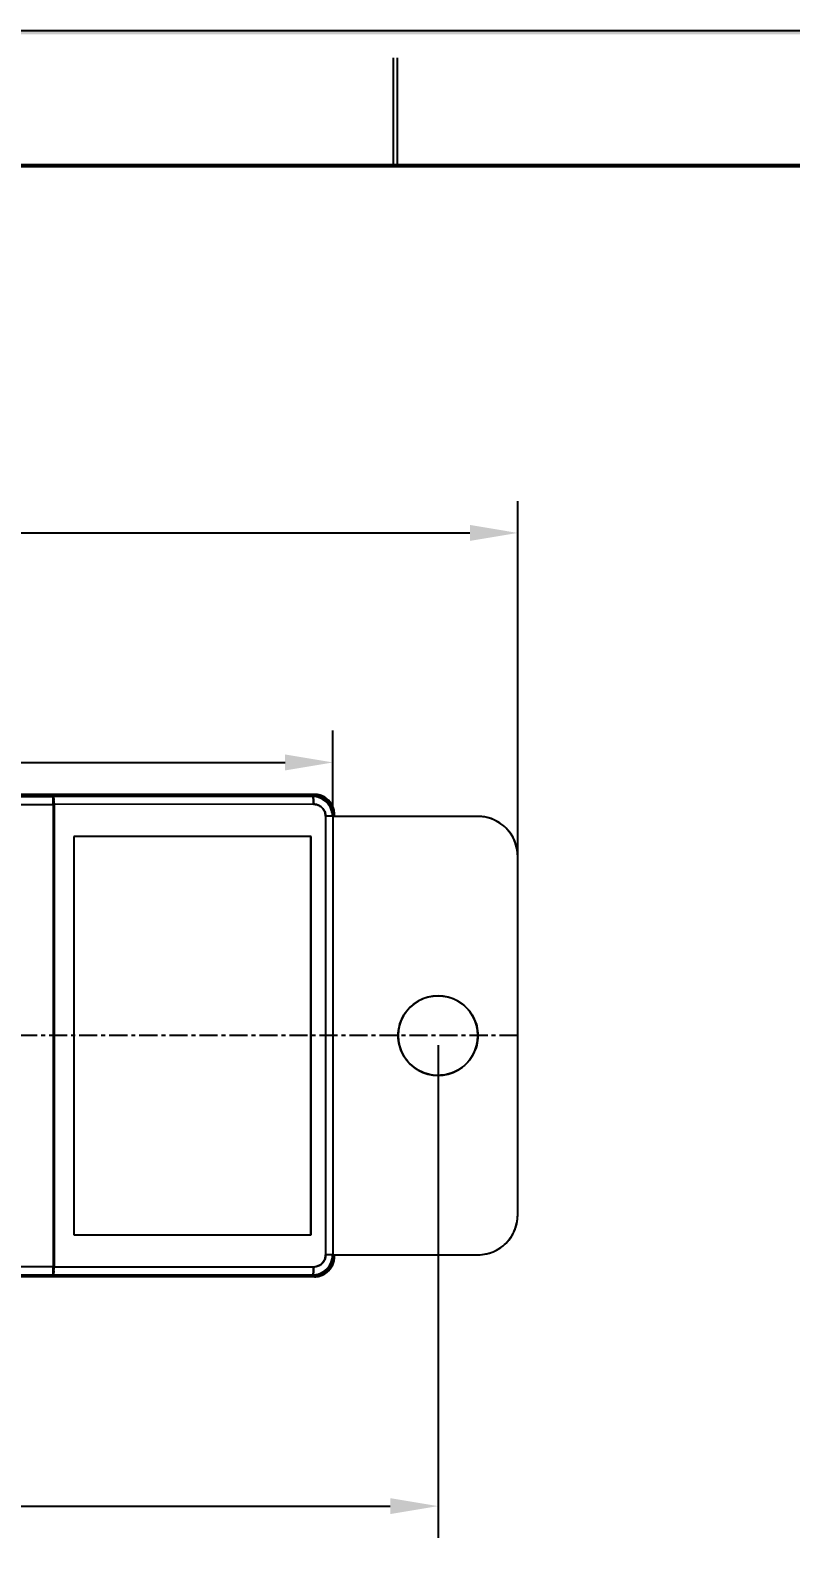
# Model space of a CAD drawing. Header units: inches. Extents: x 759 to 899, y 139 to 233.
# Drawn here: x 819.93 to 839.02, y 194.65 to 232.73 of the extents above; entities that cross this region are included whole.
import ezdxf

# ---------------------------------------------------------------- set-up
doc = ezdxf.new("R2010")
doc.units = ezdxf.units.IN
doc.header["$LTSCALE"] = 1.21
doc.header["$MEASUREMENT"] = 0
doc.header["$PDMODE"] = 3
doc.header["$PDSIZE"] = 0.3125
doc.linetypes.add('CENTER', pattern=[0.6, 0.375, -0.075, 0.075, -0.075])
doc.layers.get('0').update_dxf_attribs({"linetype": 'CONTINUOUS'})
doc.layers.get('Defpoints').update_dxf_attribs({"linetype": 'CONTINUOUS'})
doc.styles.get("Standard").update_dxf_attribs({"font": 'txt', "width": 0.8})
doc.dimstyles.new('lqq', dxfattribs={"dimscale": 0.8, "dimtxt": 3.5, "dimasz": 1.5, "dimexe": 1, "dimexo": 0.3, "dimgap": 1.5, "dimtad": 1, "dimtoh": 1, "dimdsep": 46, "dimtxsty": 'Standard', "dimcen": 2.5, "dimclrd": 4, "dimclre": 4, "dimclrt": 3, "dimazin": 2, "dimtfac": 0.714286, "dimtmove": 0, "dimatfit": 3, "dimfxl": 1, "dimtolj": 1, "dimtzin": 0, "dimlwd": -1, "dimlwe": -1, "dimarcsym": 0})

# ---------------------------------------------------------------- blocks, each defined once
blk = doc.blocks.new('*D0')
at = {"color": 4}
for p, q in [((799.668, 207.743), (799.668, 220.918)), ((832.168, 207.743), (832.168, 220.918)), ((800.868, 220.118), (830.968, 220.118))]:
    blk.add_line(p, q, dxfattribs=at)
for points in [[(800.868, 220.318), (800.868, 219.918), (799.668, 220.118)], [(830.968, 219.918), (830.968, 220.318), (832.168, 220.118)]]:
    blk.add_solid(points, dxfattribs=at)
at = {"layer": 'Defpoints', "color": 0}
for p in [(832.168, 220.118), (799.668, 207.503), (832.168, 207.503)]:
    blk.add_point(p, dxfattribs=at)
at = {"color": 3, "insert": (816.263, 222.718), "char_height": 2.8, "attachment_point": 5}
blk.add_mtext('\\A1;32.5', dxfattribs=at)
blk = doc.blocks.new('*D3')
at = {"color": 4}
for p, q in [((804.317, 213.244), (804.317, 215.158)), ((827.529, 213.243), (827.529, 215.158)), ((805.517, 214.358), (826.329, 214.358))]:
    blk.add_line(p, q, dxfattribs=at)
for points in [[(805.517, 214.558), (805.517, 214.158), (804.317, 214.358)], [(826.329, 214.158), (826.329, 214.558), (827.529, 214.358)]]:
    blk.add_solid(points, dxfattribs=at)
at = {"layer": 'Defpoints', "color": 0}
for p in [(827.529, 214.358), (804.317, 213.004), (827.529, 213.003)]:
    blk.add_point(p, dxfattribs=at)
at = {"color": 3, "insert": (815.923, 216.958), "char_height": 2.8, "attachment_point": 5}
blk.add_mtext('\\A1;23.21', dxfattribs=at)
blk = doc.blocks.new('*D4')
at = {"color": 4}
for p, q in [((801.668, 207.263), (801.668, 194.895)), ((830.168, 207.263), (830.168, 194.895)), ((802.868, 195.695), (828.968, 195.695))]:
    blk.add_line(p, q, dxfattribs=at)
for points in [[(802.868, 195.895), (802.868, 195.495), (801.668, 195.695)], [(828.968, 195.495), (828.968, 195.895), (830.168, 195.695)]]:
    blk.add_solid(points, dxfattribs=at)
at = {"layer": 'Defpoints', "color": 0}
for p in [(801.668, 207.503), (830.168, 207.503), (830.168, 195.695)]:
    blk.add_point(p, dxfattribs=at)
at = {"color": 3, "insert": (815.918, 198.295), "char_height": 2.8, "attachment_point": 5}
blk.add_mtext('\\A1;28.5', dxfattribs=at)

msp = doc.modelspace()

# ---------------------------------------------------------------- hatches: boundary and pattern name
at = {"lineweight": -3}
h = msp.add_hatch(color=256, dxfattribs=at)
h.paths.add_polyline_path([(758.965, 232.731), (899.19, 232.731), (899.19, 138.756), (758.965, 138.756)])
h.paths.add_polyline_path([(759.064, 232.632), (899.091, 232.632), (899.091, 138.854), (759.064, 138.854)], flags=16)

# ---------------------------------------------------------------- linework, layer by layer
for p, q in [((758.965, 232.731), (899.19, 232.731)), ((829.053, 229.336), (829.053, 232.042)), ((829.151, 229.336), (829.151, 232.042))]:
    msp.add_line(p, q, dxfattribs=at)
at = {"color": 0, "linetype": 'Continuous'}
for p, q in [((827.068, 213.554), (804.767, 213.554)), ((827.061, 213.547), (804.774, 213.547)), ((804.788, 213.533), (827.047, 213.533)), ((804.817, 213.504), (820.506, 213.504)), ((811.75, 213.304), (820.506, 213.304)), ((820.504, 213.488), (820.502, 213.484)), ((820.502, 213.484), (820.504, 213.488)), ((820.502, 213.484), (820.503, 213.466)), ((820.504, 213.466), (820.502, 213.484)), ((820.503, 213.466), (820.509, 213.427)), ((820.509, 213.427), (820.504, 213.466)), ((820.509, 213.5), (820.505, 213.489)), ((820.505, 213.49), (820.509, 213.5)), ((820.506, 213.504), (827.023, 213.508)), ((820.506, 213.504), (820.509, 213.504)), ((820.509, 213.503), (820.506, 213.504)), ((820.509, 213.374), (820.506, 213.304)), ((820.506, 213.304), (820.508, 213.328)), ((827.045, 213.308), (820.506, 213.304)), ((820.506, 213.304), (820.506, 201.702)), ((820.508, 213.503), (820.509, 213.5)), ((820.509, 213.5), (820.508, 213.503)), ((820.508, 213.328), (820.509, 213.374)), ((820.509, 213.504), (820.518, 213.476)), ((820.518, 213.476), (820.509, 213.503)), ((820.509, 213.427), (820.509, 213.382)), ((820.509, 213.387), (820.509, 213.427)), ((820.509, 213.374), (820.509, 213.387)), ((820.518, 213.476), (820.523, 213.441)), ((820.523, 213.441), (820.518, 213.476)), ((820.523, 213.441), (820.526, 213.407)), ((820.526, 213.407), (820.523, 213.441)), ((820.527, 213.385), (820.529, 213.304)), ((820.529, 213.304), (820.529, 201.702)), ((827.061, 213.547), (827.023, 213.508)), ((827.023, 213.508), (827.037, 213.508)), ((827.026, 213.507), (827.023, 213.508)), ((827.034, 213.481), (827.041, 213.425)), ((827.084, 213.505), (827.037, 213.508)), ((827.045, 213.308), (827.041, 213.428)), ((827.041, 213.425), (827.045, 213.308)), ((827.523, 213.008), (827.346, 213.008)), ((827.346, 213.008), (827.346, 201.998)), ((827.523, 213.008), (827.522, 213.039)), ((827.561, 213.047), (827.523, 213.009)), ((827.523, 213.008), (827.523, 201.998)), ((831.168, 213.003), (827.529, 213.003)), ((827.547, 213.033), (827.547, 213.008)), ((827.561, 213.047), (827.561, 213.003)), ((827.568, 213.003), (827.568, 213.054)), ((821.026, 212.503), (821.026, 202.503)), ((826.987, 212.503), (821.026, 212.503)), ((826.964, 212.503), (826.964, 202.503)), ((826.987, 202.503), (826.987, 212.503)), ((832.168, 203.003), (832.168, 212.003)), ((821.026, 202.503), (826.987, 202.503)), ((827.523, 201.998), (827.346, 201.998)), ((827.522, 201.972), (827.523, 201.998)), ((827.523, 201.998), (827.561, 201.96)), ((827.529, 202.003), (831.168, 202.003)), ((827.547, 201.998), (827.547, 201.974)), ((827.561, 202.003), (827.561, 201.96)), ((827.568, 201.953), (827.568, 202.003)), ((804.767, 201.453), (827.068, 201.453)), ((827.061, 201.46), (804.774, 201.46)), ((827.047, 201.474), (804.788, 201.474)), ((804.817, 201.502), (820.506, 201.502)), ((820.529, 201.702), (811.75, 201.702)), ((820.504, 201.63), (820.506, 201.702)), ((820.505, 201.68), (820.504, 201.63)), ((820.507, 201.566), (820.504, 201.63)), ((820.506, 201.702), (820.505, 201.68)), ((820.505, 201.619), (820.507, 201.566)), ((820.507, 201.566), (820.506, 201.52)), ((820.506, 201.52), (820.507, 201.566)), ((820.506, 201.502), (820.506, 201.52)), ((820.506, 201.502), (827.023, 201.498)), ((820.523, 201.566), (820.518, 201.531)), ((820.518, 201.531), (820.523, 201.566)), ((820.526, 201.6), (820.523, 201.566)), ((820.523, 201.566), (820.526, 201.6)), ((820.529, 201.702), (827.045, 201.698)), ((827.037, 201.499), (827.023, 201.498)), ((827.025, 201.499), (827.023, 201.498)), ((827.023, 201.498), (827.061, 201.46)), ((827.033, 201.525), (827.041, 201.575)), ((827.037, 201.499), (827.084, 201.502)), ((827.041, 201.575), (827.045, 201.698)), ((827.045, 201.698), (827.041, 201.581))]:
    msp.add_line(p, q, dxfattribs=at)
at = {"color": 1, "linetype": 'CENTER'}
msp.add_line((832.168, 207.503), (799.668, 207.503), dxfattribs=at)
at = {"lineweight": -3, "const_width": 0.0984}
msp.add_lwpolyline([(762.409, 142.151), (895.795, 142.151), (895.795, 229.336), (762.409, 229.336)], close=True, dxfattribs=at)
at = {"color": 0, "linetype": 'Continuous'}
for points in [[(827.522, 213.039), (827.517, 213.085), (827.508, 213.13), (827.495, 213.174), (827.477, 213.217), (827.456, 213.258), (827.431, 213.297), (827.403, 213.333), (827.371, 213.367), (827.337, 213.397), (827.3, 213.425), (827.26, 213.449), (827.218, 213.469), (827.174, 213.485), (827.13, 213.497), (827.084, 213.505)], [(827.084, 201.502), (827.13, 201.51), (827.175, 201.522), (827.219, 201.538), (827.261, 201.559), (827.301, 201.583), (827.339, 201.611), (827.373, 201.642), (827.405, 201.676), (827.433, 201.712), (827.458, 201.752), (827.479, 201.793), (827.496, 201.836), (827.509, 201.881), (827.518, 201.926), (827.522, 201.972)]]:
    msp.add_lwpolyline(points, dxfattribs=at)
for centre, radius, start, end in [((819.318, 213.337), 1.192, 1.759, 2.1708), ((819.33, 213.325), 1.198, 2.8961, 3.9465), ((819.374, 213.328), 1.154, 2.8466, 3.9389), ((818.949, 213.307), 1.58, 0.6712, 2.857), ((818.783, 213.303), 1.747, 0.0315, 0.715), ((827.023, 213.012), 0.496, 88.3457, 90.0229), ((827.023, 213.006), 0.502, 84.99, 88.3354), ((827.023, 213.01), 0.499, 87.3078, 88.3463), ((827.023, 213.008), 0.501, 85.071, 87.3071), ((827.045, 213.003), 0.53, 89.0801, 89.7046), ((827.047, 213.038), 0.495, 89.3349, 90.0032), ((827.047, 213.034), 0.499, 84.9844, 89.3302), ((827.059, 213.017), 0.53, 89.0947, 89.704), ((827.061, 213.052), 0.495, 89.3508, 90.0031), ((827.023, 213.004), 0.504, 80.01, 84.9916), ((827.023, 213.005), 0.503, 80.0311, 85.0706), ((827.061, 213.048), 0.499, 84.9842, 89.346), ((827.066, 213.027), 0.527, 84.8885, 89.7101), ((827.068, 213.055), 0.499, 84.9816, 89.9951), ((827.047, 213.031), 0.502, 75.0193, 84.9914), ((827.047, 213.026), 0.507, 75.1401, 84.9325), ((827.061, 213.045), 0.502, 75.0184, 84.9913), ((827.018, 213.003), 0.5, 75.0102, 80.0179), ((827.061, 213.04), 0.507, 75.1395, 84.932), ((827.023, 213.008), 0.5, 7.0593, 79.9987), ((827.068, 213.052), 0.502, 75.0098, 84.9902), ((827.068, 213.047), 0.507, 75.1317, 84.9327), ((827.019, 213.006), 0.497, 73.0766, 75.0041), ((827.018, 213.003), 0.5, 59.9916, 73.0725), ((827.048, 213.035), 0.497, 58.4772, 75.0046), ((827.051, 213.043), 0.489, 73.0992, 75.0783), ((827.062, 213.049), 0.497, 58.4382, 75.0037), ((827.065, 213.057), 0.489, 73.1, 75.0777), ((827.047, 213.033), 0.5, 45.3803, 73.0539), ((827.069, 213.057), 0.497, 58.8718, 74.9953), ((827.072, 213.065), 0.489, 73.5662, 75.0702), ((827.061, 213.047), 0.5, 45.3021, 73.0545), ((827.068, 213.054), 0.5, 16.476, 73.5109), ((827.019, 213.005), 0.498, 58.4788, 59.9841), ((827.017, 213.003), 0.501, 45.3896, 58.4762), ((827.02, 213.006), 0.497, 44.7406, 45.3776), ((827.017, 213.003), 0.501, 31.5495, 44.728), ((827.05, 213.035), 0.497, 44.7505, 45.3682), ((827.05, 213.036), 0.496, 44.75, 45.3689), ((827.047, 213.033), 0.5, 16.9523, 44.7378), ((827.064, 213.049), 0.497, 44.5952, 45.2896), ((827.064, 213.05), 0.496, 44.5944, 45.2902), ((827.061, 213.047), 0.5, 16.9392, 44.5833), ((827.019, 213.004), 0.498, 30.0168, 31.5471), ((827.018, 213.003), 0.5, 16.9341, 30.0093), ((827.05, 213.034), 0.497, 14.996, 31.5487), ((827.064, 213.048), 0.497, 14.9957, 31.5366), ((827.071, 213.055), 0.497, 15.0042, 31.0917), ((827.02, 213.004), 0.497, 14.9965, 16.9299), ((827.018, 213.003), 0.5, 9.9821, 14.9903), ((826.994, 213.001), 0.524, 3.3522, 5.118), ((827.019, 213.003), 0.499, 0.5682, 5.016), ((826.99, 213.001), 0.528, 0.8219, 3.3517), ((827.02, 213.008), 0.503, 2.7019, 7.0552), ((827.021, 213.008), 0.502, 5.0186, 7.0652), ((827.022, 213.008), 0.501, 4.2628, 5.0183), ((827.025, 213.008), 0.498, 0.0025, 4.267), ((827.023, 213.008), 0.5, 0.0202, 2.7014), ((827.058, 213.036), 0.489, 14.9221, 16.9071), ((827.04, 213.032), 0.507, 5.0679, 14.8603), ((827.046, 213.033), 0.502, 5.0086, 14.9812), ((827.072, 213.05), 0.489, 14.9219, 16.8937), ((827.054, 213.046), 0.507, 5.0676, 14.8601), ((827.06, 213.047), 0.502, 5.0087, 14.981), ((827.022, 213.03), 0.526, 1.7406, 5.1152), ((827.048, 213.033), 0.5, 1.5504, 5.014), ((827.018, 213.03), 0.529, 0.9184, 1.7437), ((827.051, 213.033), 0.496, 0.6633, 1.5478), ((827.017, 213.03), 0.53, 0.2959, 0.9185), ((827.052, 213.033), 0.495, 359.9968, 0.6632), ((827.079, 213.058), 0.489, 14.9293, 16.4206), ((827.062, 213.053), 0.507, 5.0669, 14.8679), ((827.067, 213.054), 0.502, 5.0098, 14.9896), ((827.062, 213.047), 0.499, 0.6558, 5.0158), ((827.032, 213.044), 0.53, 0.2955, 0.9067), ((827.066, 213.047), 0.495, 359.9969, 0.6511), ((827.042, 213.051), 0.527, 0.2894, 5.111), ((827.07, 213.054), 0.499, 0.0049, 5.0184), ((831.168, 212.003), 1, 359.9994, 90.0006), ((830.168, 207.503), 1, 359.9997, 180.0003), ((830.168, 207.503), 1, 179.9998, 0.0002), ((831.168, 203.003), 1, 269.9994, 0.0006), ((827.023, 201.998), 0.5, 274.9846, 359.9791), ((827.047, 201.974), 0.5, 315.3912, 343.0484), ((827.05, 201.973), 0.497, 328.4705, 345.0047), ((827.064, 201.959), 0.497, 328.4445, 345.0036), ((827.071, 201.952), 0.497, 328.8764, 344.9952), ((826.991, 202.006), 0.526, 354.8871, 359.1818), ((827.017, 202.003), 0.501, 354.9876, 356.744), ((827.02, 202.003), 0.498, 356.7427, 359.4348), ((827.026, 201.998), 0.497, 357.3028, 0.0004), ((827.058, 201.97), 0.489, 343.0936, 345.0784), ((827.046, 201.974), 0.502, 345.0194, 354.9914), ((827.04, 201.974), 0.507, 345.1402, 354.9325), ((827.072, 201.956), 0.489, 343.1055, 345.0776), ((827.06, 201.96), 0.502, 345.0183, 354.9913), ((827.054, 201.96), 0.507, 345.1394, 354.932), ((827.048, 201.974), 0.499, 354.9844, 359.3272), ((827.017, 201.976), 0.53, 359.0774, 359.7046), ((827.052, 201.974), 0.495, 359.3319, 0.0032), ((827.079, 201.949), 0.489, 343.5703, 345.0702), ((827.067, 201.953), 0.502, 345.0097, 354.9902), ((827.062, 201.953), 0.507, 345.1316, 354.9327), ((827.062, 201.96), 0.499, 354.9842, 359.349), ((827.031, 201.962), 0.53, 359.0974, 359.704), ((827.066, 201.96), 0.495, 359.3537, 0.0031), ((827.041, 201.955), 0.527, 354.8885, 359.7101), ((827.07, 201.953), 0.499, 354.9816, 359.9951), ((821.256, 201.661), 0.752, 182.3374, 183.1851), ((814.761, 201.531), 5.746, 359.7163, 359.8897), ((819.329, 201.682), 1.199, 356.0666, 357.1036), ((819.374, 201.679), 1.155, 356.0755, 357.154), ((818.919, 201.701), 1.61, 357.1494, 0.0368), ((818.893, 201.701), 1.636, 357.2021, 359.312), ((818.642, 201.706), 1.887, 359.2565, 359.8893), ((827.023, 201.996), 0.498, 269.9793, 273.1607), ((827.023, 201.999), 0.501, 271.6613, 272.6546), ((827.042, 202.026), 0.328, 270.5458, 276.1172), ((827.044, 202.003), 0.305, 270.3357, 276.3245), ((827.023, 202.001), 0.503, 272.6552, 279.9884), ((827.045, 202.004), 0.53, 270.2959, 270.9212), ((827.047, 201.969), 0.495, 269.9968, 270.6662), ((827.023, 201.999), 0.501, 273.1586, 275.0048), ((827.045, 202.003), 0.529, 270.9212, 271.7437), ((827.047, 201.97), 0.496, 270.6662, 271.5478), ((827.045, 201.999), 0.526, 271.7406, 275.1152), ((827.047, 201.973), 0.5, 271.5504, 275.014), ((827.059, 201.99), 0.53, 270.2955, 270.9039), ((827.061, 201.955), 0.495, 269.9969, 270.6482), ((827.061, 201.959), 0.499, 270.6529, 275.0158), ((827.066, 201.98), 0.527, 270.2894, 275.111), ((827.068, 201.951), 0.499, 270.0049, 275.0184), ((827.047, 201.976), 0.502, 275.0085, 284.9812), ((827.047, 201.981), 0.507, 275.0679, 284.8602), ((827.061, 201.961), 0.502, 275.0087, 284.9811), ((827.061, 201.967), 0.507, 275.0676, 284.8602), ((827.068, 201.954), 0.502, 275.0098, 284.9897), ((827.068, 201.96), 0.507, 275.0669, 284.868), ((827.048, 201.971), 0.497, 284.9959, 301.5549), ((827.051, 201.964), 0.489, 284.922, 286.9126), ((827.062, 201.957), 0.497, 284.9958, 301.5301), ((827.065, 201.949), 0.489, 284.9219, 286.8881), ((827.047, 201.974), 0.5, 286.9577, 314.725), ((827.069, 201.95), 0.497, 285.0042, 301.087), ((827.072, 201.942), 0.489, 284.9294, 286.4164), ((827.061, 201.96), 0.5, 286.9337, 314.5948), ((827.068, 201.953), 0.5, 286.472, 343.5149), ((827.05, 201.971), 0.497, 314.7376, 315.3792), ((827.05, 201.971), 0.496, 314.7371, 315.3799), ((827.064, 201.957), 0.497, 314.6068, 315.2774), ((827.064, 201.957), 0.496, 314.606, 315.2779), ((827.061, 201.96), 0.5, 315.2899, 343.0599)]:
    msp.add_arc(centre, radius, start, end, dxfattribs=at)
for points, start_tangent, end_tangent in [([(820.504, 213.488), (820.505, 213.49)], (0.571553, 0.820565), (0.577422, 0.816446)), ([(820.505, 213.489), (820.504, 213.488)], (-0.557005, -0.830509), (-0.56244, -0.826838)), ([(820.506, 213.504), (820.508, 213.503)], (0.99966, -0.026084), (0.449181, -0.893441)), ([(820.508, 213.503), (820.506, 213.504)], (-0.437889, 0.899029), (-0.999637, 0.026931)), ([(827.023, 213.508), (827.03, 213.498), (827.034, 213.481)], (0.999021, -0.044249), (0.203042, -0.97917)), ([(827.041, 213.428), (827.039, 213.447), (827.032, 213.492), (827.026, 213.507)], (-0.086452, 0.996256), (-0.775511, 0.631334)), ([(827.045, 213.308), (827.139, 213.293), (827.223, 213.251), (827.288, 213.185), (827.331, 213.101), (827.346, 213.008)], (0.999967, -0.008094), (0.006578, -0.999978)), ([(827.346, 213.008), (827.331, 213.101), (827.288, 213.184), (827.222, 213.251), (827.138, 213.293), (827.045, 213.308)], (-0.006706, 0.999978), (-0.999985, 0.005508)), ([(832.168, 212.003), (832.142, 212.227), (832.068, 212.438), (831.949, 212.627), (831.792, 212.785), (831.603, 212.904), (831.391, 212.978), (831.168, 213.003)], (-0.003837, 0.999993), (-0.999993, 0.003837)), ([(829.168, 207.503), (829.197, 207.744), (829.283, 207.97), (829.421, 208.168), (829.601, 208.327), (829.814, 208.439), (830.047, 208.496), (830.288, 208.496), (830.522, 208.439), (830.735, 208.327), (830.915, 208.168), (831.052, 207.97), (831.138, 207.744), (831.168, 207.503)], (0.00467, 0.999989), (0.00467, -0.999989)), ([(831.168, 207.503), (831.138, 207.262), (831.052, 207.037), (830.915, 206.839), (830.735, 206.68), (830.522, 206.568), (830.288, 206.511), (830.047, 206.511), (829.814, 206.568), (829.601, 206.68), (829.421, 206.839), (829.283, 207.037), (829.197, 207.262), (829.168, 207.503)], (-0.00467, -0.999989), (-0.00467, 0.999989)), ([(831.168, 202.003), (831.391, 202.029), (831.603, 202.103), (831.792, 202.222), (831.949, 202.379), (832.068, 202.568), (832.142, 202.78), (832.168, 203.003)], (0.999993, 0.003837), (0.003837, 0.999993)), ([(827.346, 201.998), (827.331, 201.906), (827.289, 201.822), (827.223, 201.757), (827.139, 201.713), (827.077, 201.7)], (-0.007132, -0.999975), (-0.994279, -0.106814)), ([(827.077, 201.7), (827.138, 201.713), (827.222, 201.756), (827.288, 201.822), (827.331, 201.906), (827.346, 201.998)], (0.993932, 0.109994), (0.006562, 0.999978)), ([(820.518, 201.531), (820.513, 201.512), (820.506, 201.502)], (-0.194106, -0.98098), (-0.999034, -0.043941)), ([(820.506, 201.502), (820.513, 201.512), (820.518, 201.531)], (0.999021, 0.044249), (0.196708, 0.980462)), ([(827.023, 201.498), (827.031, 201.514), (827.033, 201.525)], (0.998952, 0.045761), (0.183727, 0.982977)), ([(827.041, 201.581), (827.036, 201.537), (827.03, 201.508), (827.025, 201.499)], (-0.082009, -0.996632), (-0.795523, -0.605923))]:
    msp.add_spline(points, degree=3, dxfattribs=dict(at, start_tangent=start_tangent, end_tangent=end_tangent))

# ---------------------------------------------------------------- dimensions: what is measured, and where the dimension line sits
dim = msp.add_linear_dim(base=(832.168, 220.118), p1=(799.668, 207.503), p2=(832.168, 207.503), dimstyle='lqq')
dim.commit()
dim.dimension.update_dxf_attribs({"geometry": '*D0', "text_midpoint": (816.263, 220.118), "dimtype": 160})
for base, p1, p2, picture, middle in [((827.529, 214.358), (804.317, 213.004), (827.529, 213.003), '*D3', (815.923, 216.958)), ((830.168, 195.695), (801.668, 207.503), (830.168, 207.503), '*D4', (815.918, 198.295))]:
    dim = msp.add_linear_dim(base=base, p1=p1, p2=p2, dimstyle='lqq')
    dim.commit()
    dim.dimension.update_dxf_attribs({"geometry": picture, "text_midpoint": middle})

doc.saveas('drawing.dxf')
